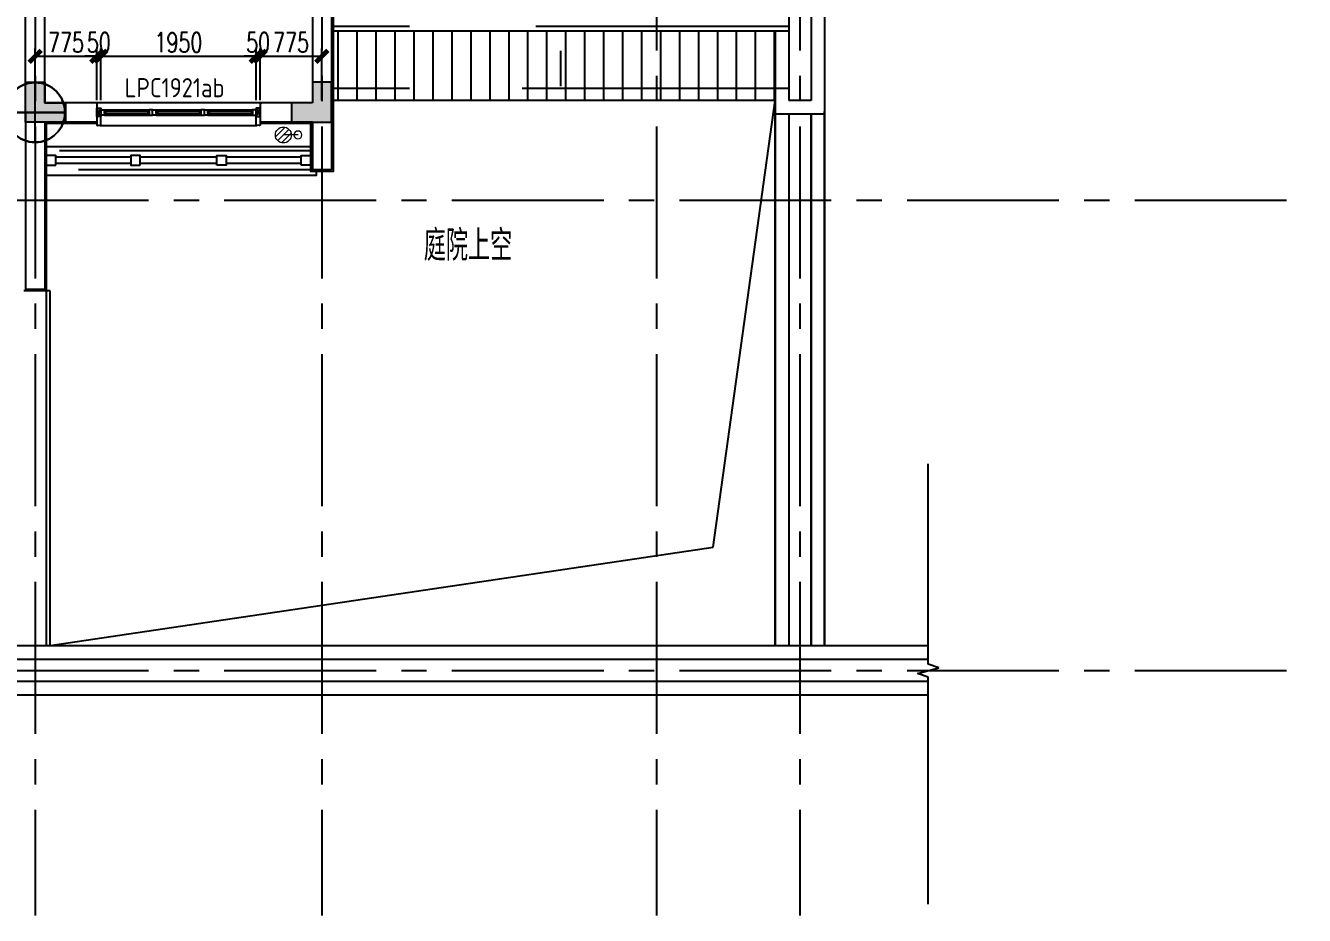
# Model space of a CAD drawing. Extents: x 296441 to 853063, y 459050 to 1117990.
# Drawn here: x 658378 to 674433, y 638295 to 649460 of the extents above; entities that cross this region are included whole.
import ezdxf

# ---------------------------------------------------------------- set-up
doc = ezdxf.new("R2010")
doc.units = 0
doc.header["$LTSCALE"] = 1000
doc.linetypes.add('14-GRID$0$CENTER2', pattern=[28.575, 19.05, -3.175, 3.175, -3.175])
doc.linetypes.add('E4-FL02$0$HIDDEN2', pattern=[4.7625, 3.175, -1.5875])
for name, color, linetype in [('0-COL-H1', 170, 'Continuous'), ('14-GRID$0$G-GRID', 9, '14-GRID$0$CENTER2'), ('14-PLAN-BS01-P$0$A-ANNO-LEVL', 3, 'Continuous'), ('20-PLAN-FL01-P$0$A-ANNO-SYMB-BUBL', 74, 'Continuous'), ('20-PLAN-FL02-P$0$A-HOLE', 211, 'Continuous'), ('20-PLAN-FL02-P$0$A-OVLK', 140, 'Continuous'), ('D-TEXT-FL01-mi$0$A-WIND-IDEN', 33, 'Continuous'), ('DIM_ELEV', 3, 'Continuous'), ('DIM_SYMB', 3, 'Continuous'), ('DZ-TEXT-FL01$0$A-ROOM-IDEN', 4, 'Continuous'), ('E-TEXT-BS01-MI-14$0$A-WIND-IDEN', 33, 'Continuous'), ('E2-E3-FL01$0$E1-FL01$0$A-ANNO-ARRW', 2, 'Continuous'), ('E4-FL02$0$A-ELEV-HDDN', 161, 'E4-FL02$0$HIDDEN2'), ('E4-FL02$0$A-HRAL', 5, 'Continuous'), ('E4-FL02$0$A-OVLK', 140, 'Continuous'), ('E4-FL02$0$A-ROOF', 2, 'Continuous'), ('E4-FL02$0$A-SECT-WIND', 155, 'Continuous'), ('E4-FL02$0$A-SECT-WOOD', 17, 'Continuous'), ('E4-FL02$0$A-WALL-FNSH', 6, 'Continuous'), ('E4-FL02$0$AUDIT_I_171201172723-2', 140, 'Continuous'), ('E4-FL02$0$G-XREF', 2, 'Continuous'), ('menchuangtao1$0$A-DETL-STONE', 42, 'Continuous'), ('menchuangtao1$0$A-WALL', 1, 'Continuous'), ('menchuangtao1$0$A_CUR_FRAME', 112, 'Continuous'), ('PUB_DIM', 3, 'Continuous'), ('PUB_TEXT', 7, 'Continuous'), ('WALL', 242, 'Continuous'), ('ZT1_Dim---标注---PM、LM、DY、JD', 252, 'Continuous')]:
    doc.layers.add(name, color=color, linetype=linetype)
for name, color, linetype, plot in [('E-TEXT-FL02 - MI$0$A-ANNO-NPLT', 215, 'Continuous', False), ('E1-FL02$0$A-ANNO-NPLT', 215, 'Continuous', False), ('E1-MC-FL02-MI$0$A-ANNO-NPLT', 215, 'Continuous', False), ('E4-GRID-FL02-MI$0$A-ANNO-NPLT', 215, 'Continuous', False), ('E4-TEXT-FL02-MI$0$A-ANNO-NPLT', 215, 'Continuous', False)]:
    doc.layers.add(name, color=color, linetype=linetype, plot=plot)
doc.layers.add('E1-FL02$0$P-SEWG-EQPM', color=4, linetype='Continuous', lineweight=0)
doc.styles.add('_TCH_DIM', font='SIMPLEX', dxfattribs={"bigfont": 'GBCBIG'})
doc.styles.add('E1-FL02$0$hz', font='simplex', dxfattribs={"width": 0.7, "bigfont": 'hztxt'})
doc.styles.get("Standard").update_dxf_attribs({"font": 'gbenor.shx', "bigfont": 'gbcbig.shx'})
doc.styles.add('ZT-DIMSTYLE', font='ROMANS.shx', dxfattribs={"width": 0.7, "bigfont": 'CHINESE.shx'})
doc.dimstyles.new('ZT-DIM100', dxfattribs={"dimscale": 100, "dimtxt": 2.5, "dimasz": 1.5, "dimexe": 1, "dimexo": 1, "dimgap": 0.5, "dimtad": 1, "dimdec": 0, "dimdsep": 46, "dimtxsty": 'ZT-DIMSTYLE', "dimblk": 'ARCHTICK', "dimcen": 2.5, "dimclrd": 175, "dimclre": 175, "dimclrt": 7, "dimazin": 2, "dimtfac": 1, "dimtix": 1, "dimtmove": 2, "dimatfit": 3, "dimfxl": 0, "dimarcsym": 0})

# ---------------------------------------------------------------- blocks, each defined once
blk = doc.blocks.new('22X')
at = {"layer": 'E2-E3-FL01$0$E1-FL01$0$A-ANNO-ARRW'}
blk.add_lwpolyline([(6069830, 124071, 0, 0, 0), (6069830, 123929, 80, 0, 0), (6069830, 123629, 0, 0, 0)], format="xyseb", dxfattribs=at)
blk.add_lwpolyline([(6069830, 124071), (6069830, 123629)], dxfattribs=at)
blk = doc.blocks.new('HER32')
at = {"layer": 'DIM_ELEV'}
for p, q in [((851920, -555885), (851620, -555585)), ((851620, -555585), (853116, -555585)), ((851920, -555885), (852220, -555585)), ((854506, -556068), (854206, -555768)), ((854206, -555768), (855702, -555768)), ((854506, -556068), (854806, -555768)), ((854945, -557730), (854645, -557430)), ((854645, -557430), (856141, -557430)), ((854945, -557730), (855245, -557430)), ((854978, -561981), (854678, -561681)), ((854678, -561681), (856174, -561681)), ((854978, -561981), (855278, -561681)), ((858088, -563285), (857788, -562985)), ((857788, -562985), (859284, -562985)), ((858088, -563285), (858388, -562985)), ((851356, -563023), (851056, -563323)), ((851356, -563023), (851656, -563323)), ((851356, -563023), (851356, -565112)), ((851056, -563323), (851656, -563323)), ((851356, -565112), (852907, -565112))]:
    blk.add_line(p, q, dxfattribs=at)
at = {"layer": 'DIM_SYMB'}
for points in [[(858409, -561478, 0, 0, 0), (858226, -561082, 80, 0, 0), (858101, -560809, 0, 0, 0)], [(858497, -563694, 0, 0, 0), (858708, -564118, 80, 0, 0), (858842, -564387, 0, 0, 0)]]:
    blk.add_lwpolyline(points, format="xyseb", dxfattribs=at)
at = {"layer": 'D-TEXT-FL01-mi$0$A-WIND-IDEN', "color": 2}
for s, p in [('LPC2622', (855225, -555064)), ('LPC0617a', (850396, -556706)), ('LPC0617a', (852083, -556702)), ('LPC2826', (855270, -564839)), ('LPC1921ab', (851168, -567723))]:
    blk.add_text(s, height=240, dxfattribs=at).set_placement(p)
for p in [(858439, -557226), (858480, -559528), (857585, -561707), (857600, -564476)]:
    blk.add_text('LPC0617a', height=240, rotation=90, dxfattribs=at).set_placement(p)
at = {"layer": 'D-TEXT-FL01-mi$0$A-WIND-IDEN'}
for s, p in [('M0821', (855278, -558300)), ('LPC0718a', (850379, -561463))]:
    blk.add_text(s, height=240, dxfattribs=at).set_placement(p)
for s, p in [('LPC0718a', (852887, -561446)), ('M0821', (852796, -563492))]:
    blk.add_text(s, height=240, rotation=90, dxfattribs=at).set_placement(p)
at = {"layer": 'DZ-TEXT-FL01$0$A-ROOM-IDEN'}
for s, height, p in [('设备平台', 385.8, (850325, -555013)), ('主卫', 385.8, (855947, -556880)), ('上', 386, (852765, -557096)), ('下沉庭院', 385.8, (858147, -558102)), ('更衣', 385.8, (856731, -559290)), ('下', 386, (852336, -559994)), ('采光井上空', 385.8, (850647, -561140)), ('平屋面', 385.8, (858183, -562364)), ('主卧', 385.8, (855383, -562759)), ('卫', 386, (851193, -562986)), ('南廊上空', 385.8, (856119, -566141)), ('卧室', 385.8, (851641, -566219)), ('庭院上空', 385.8, (854922, -569775))]:
    blk.add_text(s, height=height, dxfattribs=at).set_placement(p)
at = {"layer": 'DZ-TEXT-FL01$0$A-ROOM-IDEN', "insert": (852378, -557689), "char_height": 385.8, "width": 522.77, "attachment_point": 3}
blk.add_mtext('上空', dxfattribs=at)
at = {"layer": 'PUB_TEXT', "style": '_TCH_DIM', "width": 0.705882}
for s, height, p in [('3.670', 297.5, (854772, -555208)), ('(', 298, (853952, -555480)), (')', 298, (854528, -555480)), ('3.020', 297.5, (852922, -555480)), ('(', 298, (855802, -555663)), (')', 298, (856378, -555663)), ('3.020', 297.5, (854772, -555663)), ('.020', 297.5, (853182, -555935)), ('.020', 297.5, (855032, -556118)), ('3.670', 297.5, (855211, -556870)), ('3.570', 297.5, (855211, -557325)), ('(', 298, (856241, -557325)), (')', 298, (856816, -557325)), ('.570', 297.5, (855471, -557780)), ('3.700', 297.5, (855244, -561121)), ('(', 298, (856274, -561576)), (')', 298, (856660, -561576)), ('3.570', 297.5, (855304, -561576))]:
    blk.add_text(s, height=height, dxfattribs=at).set_placement(p)
at = {"layer": 'PUB_TEXT', "style": '_TCH_DIM'}
for p in [(854092, -555480), (855942, -555663), (856381, -557325), (856414, -561576)]:
    blk.add_text('结', height=338, dxfattribs=at).set_placement(p)
at = {"layer": 'PUB_TEXT'}
for s, height, p in [('2%', 300, (858256, -561860)), ('3.570(', 300, (858143, -562895)), ('结', 289, (859018, -562895)), (')', 300, (859229, -562895)), ('2%', 300, (858266, -563614)), ('3.670', 300, (852100, -564635)), ('3.570', 300, (852175, -565025)), ('(', 300, (853005, -565025)), ('结', 289, (853105, -565025)), (')', 300, (853315, -565025))]:
    blk.add_text(s, height=height, dxfattribs=at).set_placement(p)
blk = doc.blocks.new('yyyyij')
at = {"layer": '14-PLAN-BS01-P$0$A-ANNO-LEVL'}
for p, q in [((753693, 159423), (753393, 159723)), ((753393, 159723), (754889, 159723)), ((753693, 159423), (753993, 159723)), ((750892, 158251), (750592, 158551)), ((750592, 158551), (752088, 158551)), ((750892, 158251), (751192, 158551))]:
    blk.add_line(p, q, dxfattribs=at)
at = {"layer": 'DIM_ELEV'}
for p, q in [((754573, 158003), (754273, 158303)), ((754273, 158303), (755769, 158303)), ((754573, 158003), (754873, 158303)), ((754404, 156887), (754104, 157187)), ((754104, 157187), (755600, 157187)), ((754404, 156887), (754704, 157187)), ((753866, 151321), (753566, 151621)), ((753566, 151621), (755062, 151621)), ((753866, 151321), (754166, 151621)), ((750206, 150514), (749906, 150214)), ((750206, 150514), (750506, 150214)), ((750206, 150514), (750206, 149174)), ((757158, 150278), (756858, 150578)), ((756858, 150578), (758135, 150578)), ((757158, 150278), (757458, 150578)), ((749906, 150214), (750506, 150214)), ((750206, 149174), (751356, 149174)), ((756635, 146823), (756335, 147123)), ((756335, 147123), (757831, 147123)), ((756635, 146823), (756935, 147123)), ((751715, 145325), (751415, 145025)), ((751715, 145325), (752015, 145025)), ((751715, 145325), (751715, 144131)), ((751415, 145025), (752015, 145025)), ((751715, 144131), (753153, 144131))]:
    blk.add_line(p, q, dxfattribs=at)
at = {"layer": 'DIM_SYMB'}
for points in [[(757336, 152174, 0, 0, 0), (757154, 152570, 80, 0, 0), (757029, 152843, 0, 0, 0)], [(757426, 149792, 0, 0, 0), (757724, 149349, 80, 0, 0), (757891, 149100, 0, 0, 0)]]:
    blk.add_lwpolyline(points, format="xyseb", dxfattribs=at)
at = {"layer": '0-COL-H1', "color": 130, "insert": (750726, 155829), "char_height": 385.8, "width": 522.77, "attachment_point": 1}
blk.add_mtext('上空', dxfattribs=at)
at = {"layer": 'DZ-TEXT-FL01$0$A-ROOM-IDEN'}
for s, height, p in [('主卫', 385.8, (753813, 157480)), ('上', 386, (751710, 156454)), ('下沉庭院', 385.8, (757096, 155786)), ('男更衣', 385.8, (755326, 155342)), ('女更衣', 385.8, (755326, 153871)), ('下', 386, (751288, 153611)), ('采光井上空', 385.8, (749555, 152343)), ('平屋面', 385.8, (757440, 151294)), ('主卧', 385.8, (754348, 150807)), ('卫', 386, (750335, 150721)), ('上空', 385.8, (755236, 147433)), ('卧室', 385.8, (750441, 147347)), ('花池', 385.8, (750318, 144924)), ('庭院上空', 385.8, (753483, 142410))]:
    blk.add_text(s, height=height, dxfattribs=at).set_placement(p)
at = {"layer": 'E-TEXT-BS01-MI-14$0$A-WIND-IDEN', "color": 2, "width": 0.8}
for s, p in [('LPC2617', (754271, 159290)), ('LPC0617a', (749175, 156840)), ('LPC0617a', (751145, 156821)), ('LPC2826', (753977, 148789)), ('LPC1921ab', (750133, 145852))]:
    blk.add_text(s, height=300, dxfattribs=at).set_placement(p)
for p in [(757194, 157697, 0), (756554, 155212), (756554, 153504), (756505, 151523), (756525, 149053)]:
    blk.add_text('LPC0617a', height=300, rotation=90, dxfattribs=at).set_placement(p)
at = {"layer": 'E-TEXT-BS01-MI-14$0$A-WIND-IDEN', "width": 0.8}
for s, p in [('M0821', (754194, 156175)), ('LC0909', (757181, 153377)), ('LPC0718a', (749247, 151403))]:
    blk.add_text(s, height=300, dxfattribs=at).set_placement(p)
for s, p in [('LPC0718a', (751795, 151900)), ('M0821', (751808, 150011))]:
    blk.add_text(s, height=300, rotation=90, dxfattribs=at).set_placement(p)
at = {"layer": 'PUB_TEXT', "style": '_TCH_DIM', "width": 0.705882}
for s, height, p in [('4.600', 297.5, (754127, 159828)), ('3.670', 297.5, (754839, 158863)), ('3.570', 297.5, (751326, 158656)), ('(', 298, (752356, 158656)), (')', 298, (752932, 158656)), ('3.200', 297.5, (754839, 158408)), ('(', 298, (755869, 158408)), (')', 298, (756445, 158408)), ('3.670', 297.5, (754670, 157747)), ('3.570', 297.5, (754670, 157292)), ('(', 298, (755700, 157292)), (')', 298, (756275, 157292)), ('3.700', 297.5, (754132, 152181)), ('(', 298, (755162, 151726)), (')', 298, (755548, 151726)), ('3.570', 297.5, (754192, 151726)), ('3.570', 297.5, (757265, 150683)), ('(', 298, (758235, 150683)), (')', 298, (758621, 150683)), ('3.670', 297.5, (750426, 148719)), ('3.570', 297.5, (750486, 148264)), ('(', 298, (751456, 148264)), (')', 298, (752031, 148264)), ('4.750', 297.5, (756961, 147228)), ('3.650', 297.5, (752223, 143676)), ('(', 298, (753253, 143221)), (')', 298, (753829, 143221)), ('3.570', 297.5, (752283, 143221))]:
    blk.add_text(s, height=height, dxfattribs=at).set_placement(p)
at = {"layer": 'PUB_TEXT', "style": '_TCH_DIM'}
for p in [(752496, 158656), (756009, 158408), (755840, 157292), (755302, 151726), (758375, 150683), (751596, 148264), (753393, 143221)]:
    blk.add_text('结', height=338, dxfattribs=at).set_placement(p)
at = {"layer": 'PUB_TEXT'}
for p in [(757183, 151793), (757186, 149866)]:
    blk.add_text('2%', height=300, dxfattribs=at).set_placement(p)
blk = doc.blocks.new('E4-GRID-FL02-MI$0$A$C6F811121')
for p, q in [((0, -750), (0, 750)), ((-750, 0), (750, 0))]:
    blk.add_line(p, q)
blk.add_circle((0, 0), 750)
blk = doc.blocks.new('E-TEXT-FL02 - MI$0$A$C6F811121')
for p, q in [((0, -750), (0, 750)), ((-750, 0), (750, 0))]:
    blk.add_line(p, q)
blk.add_circle((0, 0), 750)
blk = doc.blocks.new('E4-TEXT-FL02-MI$0$A$C6F811121')
for p, q in [((0, -750), (0, 750)), ((-750, 0), (750, 0))]:
    blk.add_line(p, q)
blk.add_circle((0, 0), 750)
blk = doc.blocks.new('E1-MC-FL02-MI$0$A$C6F811121')
for p, q in [((0, -750), (0, 750)), ((-750, 0), (750, 0))]:
    blk.add_line(p, q)
blk.add_circle((0, 0), 750)
blk = doc.blocks.new('E1-FL02$0$A$C6F811121')
for p, q in [((0, -750), (0, 750)), ((-750, 0), (750, 0))]:
    blk.add_line(p, q)
blk.add_circle((0, 0), 750)
blk = doc.blocks.new('menchuangtao1')
at = {"layer": 'menchuangtao1$0$A-DETL-STONE'}
blk.add_lwpolyline([(-10, -52), (-10, -159, -0.471625), (-15, -162, -0.528396), (-19, -165, 0.241692), (-51, -165, -0.528396), (-55, -162, -0.471625), (-60, -159), (-60, -52)], format="xyb", close=True, dxfattribs=at)
at = {"layer": 'menchuangtao1$0$A-WALL'}
for p, q in [((-10, 120), (-10, -120)), ((-10, 120), (10, 120)), ((-10, -120), (10, -120))]:
    blk.add_line(p, q, dxfattribs=at)
at = {"layer": 'menchuangtao1$0$A_CUR_FRAME'}
for p, q in [((-60, -52), (-10, 52)), ((-60, 52), (-10, -52))]:
    blk.add_line(p, q, dxfattribs=at)
blk.add_lwpolyline([(-10, -52), (-10, 52), (-60, 52), (-60, -52)], close=True, dxfattribs=at)
blk = doc.blocks.new('*U434')
at = {"layer": 'E4-FL02$0$A-SECT-WIND'}
for p, q in [((45, 32.5), (605, 32.5)), ((60, 15), (590, 15)), ((45, -32.5), (605, -32.5)), ((60, -15), (590, -15))]:
    blk.add_line(p, q, dxfattribs=at)
at = {"layer": 'E4-FL02$0$A-SECT-WOOD'}
for points in [[(0, 32.5), (45, 32.5), (45, -32.5), (0, -32.5)], [(60, 15), (60, -15), (45, -15), (45, 15)], [(590, 15), (590, -15), (605, -15), (605, 15)], [(650, 32.5), (605, 32.5), (605, -32.5), (650, -32.5)]]:
    blk.add_lwpolyline(points, close=True, dxfattribs=at)
blk = doc.blocks.new('E1-FL02$0$$PS001_0')
for p, q in [((-0.485, -0.123), (0.123, 0.485)), ((-0.354, -0.354), (0.354, 0.354)), ((-0.118, -0.486), (0.486, 0.118))]:
    blk.add_line(p, q)
blk.add_circle((0, 0), 0.5)
at = {"style": 'E1-FL02$0$hz', "width": 0.7, "flags": 1}
for tag, p in [('UNIT', (0, 0)), ('SPEC', (0, -0.002)), ('WHAT', (0, -0.003))]:
    blk.add_attdef(tag, p, '', height=0.001, dxfattribs=at)
blk = doc.blocks.new('EWRV')
at = {"layer": 'E1-FL02$0$P-SEWG-EQPM'}
blk.add_line((1749201, 617111), (1749386, 617111), dxfattribs=at)
blk.add_circle((1749203, 617111), 50, dxfattribs=at)
at = {"layer": 'E4-FL02$0$A-ELEV-HDDN'}
for p, q in [((1743042, 618474), (1748782, 618474)), ((1743212, 617694), (1748782, 617694))]:
    blk.add_line(p, q, dxfattribs=at)
for points in [[(1748782, 617274), (1748782, 616674), (1752382, 616674)], [(1749022, 617274), (1749022, 616914), (1752382, 616914)]]:
    blk.add_lwpolyline(points, dxfattribs=at)
at = {"layer": 'E4-FL02$0$A-HRAL'}
for p, q in [((1749162, 616834), (1750102, 616834)), ((1750222, 616834), (1751182, 616834)), ((1751302, 616834), (1752242, 616834)), ((1749162, 616754), (1750102, 616754)), ((1750222, 616754), (1751182, 616754)), ((1751302, 616754), (1752242, 616754))]:
    blk.add_line(p, q, dxfattribs=at)
for points in [[(1749162, 616734), (1749162, 616854), (1749042, 616854), (1749042, 616734), (1749162, 616734)], [(1750222, 616734), (1750222, 616854), (1750102, 616854), (1750102, 616734), (1750222, 616734)], [(1751182, 616734), (1751182, 616854), (1751302, 616854), (1751302, 616734), (1751182, 616734)], [(1752242, 616734), (1752242, 616854), (1752362, 616854), (1752362, 616734), (1752242, 616734)]]:
    blk.add_lwpolyline(points, dxfattribs=at)
at = {"layer": 'E4-FL02$0$A-OVLK'}
for p, q in [((1743042, 618414), (1748762, 618414)), ((1743212, 617544), (1748762, 617544)), ((1749667, 617514), (1751737, 617514)), ((1751685, 617229), (1749719, 617229)), ((1749042, 616964), (1752362, 616964)), ((1752312, 615154), (1752362, 615154))]:
    blk.add_line(p, q, dxfattribs=at)
blk.add_lwpolyline([(1748972, 616654), (1748972, 616604), (1752362, 616604)], dxfattribs=at)
at = {"layer": 'E4-FL02$0$A-WALL-FNSH'}
for p, q in [((1751727, 617254), (1752362, 617254)), ((1752362, 617254), (1752362, 615154)), ((1752362, 615154), (1752642, 615154))]:
    blk.add_line(p, q, dxfattribs=at)
blk.add_lwpolyline([(1748762, 620249), (1748762, 616654), (1749042, 616654), (1749042, 617254), (1749677, 617254)], dxfattribs=at)
at = {"layer": 'WALL'}
for p, q in [((1752382, 617514), (1752382, 621474)), ((1752622, 617394), (1752622, 621594)), ((1749022, 620514), (1749022, 617514)), ((1748782, 620274), (1748782, 617394)), ((1749022, 617514), (1749677, 617514)), ((1749677, 617514), (1749677, 617274)), ((1751727, 617514), (1752382, 617514)), ((1751727, 617514), (1751727, 617274)), ((1748782, 617394), (1748782, 616674)), ((1752622, 617394), (1752622, 615174)), ((1749022, 617274), (1749677, 617274)), ((1749022, 617274), (1749022, 616674)), ((1751727, 617274), (1752382, 617274)), ((1752382, 617274), (1752382, 615174)), ((1749022, 616674), (1748782, 616674)), ((1752622, 615174), (1752382, 615174))]:
    blk.add_line(p, q, dxfattribs=at)
at = {"layer": 'E-TEXT-FL02 - MI$0$A-ANNO-NPLT', "xscale": -0.5, "yscale": 0.5, "zscale": 0.5}
blk.add_blockref('E-TEXT-FL02 - MI$0$A$C6F811121', (1752502, 617394), dxfattribs=at)
at = {"layer": 'E1-FL02$0$A-ANNO-NPLT', "extrusion": (0, 0, -1), "xscale": 0.5, "yscale": 0.5, "zscale": -0.5}
blk.add_blockref('E1-FL02$0$A$C6F811121', (-1752502, 617394), dxfattribs=at)
at = {"layer": 'E1-FL02$0$P-SEWG-EQPM', "extrusion": (0, 0, -1), "xscale": 200, "yscale": 200, "zscale": -200}
blk.add_blockref('E1-FL02$0$$PS001_0', (-1749386, 617111), dxfattribs=at)
at = {"layer": 'E1-MC-FL02-MI$0$A-ANNO-NPLT', "xscale": 0.5, "yscale": 0.5, "zscale": 0.5}
blk.add_blockref('E1-MC-FL02-MI$0$A$C6F811121', (1752502, 617394), dxfattribs=at)
at = {"layer": 'E4-FL02$0$G-XREF', "extrusion": (0, 0, -1), "zscale": -1}
for name, p in [('menchuangtao1', (-1749667, 617394)), ('*U434', (-1750377, 617394)), ('*U434', (-1751027, 617394)), ('*U434', (-1751677, 617394))]:
    blk.add_blockref(name, p, dxfattribs=at)
at = {"layer": 'E4-FL02$0$G-XREF'}
blk.add_blockref('menchuangtao1', (1751737, 617394), dxfattribs=at)
at = {"layer": 'E4-GRID-FL02-MI$0$A-ANNO-NPLT', "xscale": -0.5, "yscale": 0.5, "zscale": 0.5}
blk.add_blockref('E4-GRID-FL02-MI$0$A$C6F811121', (1752502, 617394), dxfattribs=at)
at = {"layer": 'E4-TEXT-FL02-MI$0$A-ANNO-NPLT', "xscale": -0.5, "yscale": 0.5, "zscale": 0.5}
blk.add_blockref('E4-TEXT-FL02-MI$0$A$C6F811121', (1752502, 617394), dxfattribs=at)
blk = doc.blocks.new('_ArchTick')
at = {"color": 0, "linetype": 'ByBlock', "const_width": 0.4}
blk.add_lwpolyline([(-0.5, -0.5), (0.5, 0.5)], dxfattribs=at)
blk = doc.blocks.new('*D1163')
at = {"layer": 'Defpoints', "color": 0, "ltscale": 1000, "transparency": 16777216}
for p in [(662098, 649074), (661323, 648422), (662098, 648422)]:
    blk.add_point(p, dxfattribs=at)
at = {"layer": 'ZT1_Dim---标注---PM、LM、DY、JD', "color": 175, "linetype": 'ByBlock', "lineweight": -2, "ltscale": 1000, "transparency": 16777216}
for p, q in [((661323, 648522), (661323, 649174)), ((661323, 649074), (662098, 649074)), ((662098, 648522), (662098, 649174))]:
    blk.add_line(p, q, dxfattribs=at)
at = {"layer": 'ZT1_Dim---标注---PM、LM、DY、JD', "color": 175, "lineweight": -2, "ltscale": 1000, "transparency": 16777216, "xscale": 150, "yscale": 150, "zscale": 150, "rotation": 180}
blk.add_blockref('_ArchTick', (661323, 649074), dxfattribs=at)
at = {"layer": 'ZT1_Dim---标注---PM、LM、DY、JD', "color": 175, "lineweight": -2, "ltscale": 1000, "transparency": 16777216, "xscale": 150, "yscale": 150, "zscale": 150}
blk.add_blockref('_ArchTick', (662098, 649074), dxfattribs=at)
at = {"layer": 'ZT1_Dim---标注---PM、LM、DY、JD', "color": 7, "ltscale": 1000, "transparency": 16777216, "insert": (661711, 649249), "char_height": 250, "attachment_point": 5, "style": 'ZT-DIMSTYLE'}
blk.add_mtext('775', dxfattribs=at)
blk = doc.blocks.new('*D1164')
at = {"layer": 'Defpoints', "color": 0, "ltscale": 1000, "transparency": 16777216}
for p in [(661323, 649074), (661273, 648422), (661323, 648422)]:
    blk.add_point(p, dxfattribs=at)
at = {"layer": 'ZT1_Dim---标注---PM、LM、DY、JD', "color": 175, "linetype": 'ByBlock', "lineweight": -2, "ltscale": 1000, "transparency": 16777216}
for p, q in [((661273, 649074), (661123, 649074)), ((661273, 648522), (661273, 649174)), ((661273, 649074), (661323, 649074)), ((661323, 648522), (661323, 649174)), ((661323, 649074), (661473, 649074))]:
    blk.add_line(p, q, dxfattribs=at)
at = {"layer": 'ZT1_Dim---标注---PM、LM、DY、JD', "color": 175, "lineweight": -2, "ltscale": 1000, "transparency": 16777216, "xscale": 150, "yscale": 150, "zscale": 150}
blk.add_blockref('_ArchTick', (661273, 649074), dxfattribs=at)
at = {"layer": 'ZT1_Dim---标注---PM、LM、DY、JD', "color": 175, "lineweight": -2, "ltscale": 1000, "transparency": 16777216, "xscale": 150, "yscale": 150, "zscale": 150, "rotation": 180}
blk.add_blockref('_ArchTick', (661323, 649074), dxfattribs=at)
at = {"layer": 'ZT1_Dim---标注---PM、LM、DY、JD', "color": 7, "ltscale": 1000, "transparency": 16777216, "insert": (661298, 649249), "char_height": 250, "attachment_point": 5, "style": 'ZT-DIMSTYLE'}
blk.add_mtext('50', dxfattribs=at)
blk = doc.blocks.new('*D1165')
at = {"layer": 'Defpoints', "color": 0, "ltscale": 1000, "transparency": 16777216}
for p in [(661273, 649074), (659323, 648422), (661273, 648422)]:
    blk.add_point(p, dxfattribs=at)
at = {"layer": 'ZT1_Dim---标注---PM、LM、DY、JD', "color": 175, "linetype": 'ByBlock', "lineweight": -2, "ltscale": 1000, "transparency": 16777216}
for p, q in [((659323, 648522), (659323, 649174)), ((659323, 649074), (661273, 649074)), ((661273, 648522), (661273, 649174))]:
    blk.add_line(p, q, dxfattribs=at)
at = {"layer": 'ZT1_Dim---标注---PM、LM、DY、JD', "color": 175, "lineweight": -2, "ltscale": 1000, "transparency": 16777216, "xscale": 150, "yscale": 150, "zscale": 150, "rotation": 180}
blk.add_blockref('_ArchTick', (659323, 649074), dxfattribs=at)
at = {"layer": 'ZT1_Dim---标注---PM、LM、DY、JD', "color": 175, "lineweight": -2, "ltscale": 1000, "transparency": 16777216, "xscale": 150, "yscale": 150, "zscale": 150}
blk.add_blockref('_ArchTick', (661273, 649074), dxfattribs=at)
at = {"layer": 'ZT1_Dim---标注---PM、LM、DY、JD', "color": 7, "ltscale": 1000, "transparency": 16777216, "insert": (660298, 649249), "char_height": 250, "attachment_point": 5, "style": 'ZT-DIMSTYLE'}
blk.add_mtext('1950', dxfattribs=at)
blk = doc.blocks.new('*D1166')
at = {"layer": 'Defpoints', "color": 0, "ltscale": 1000, "transparency": 16777216}
for p in [(659323, 649074), (659273, 648422), (659323, 648422)]:
    blk.add_point(p, dxfattribs=at)
at = {"layer": 'ZT1_Dim---标注---PM、LM、DY、JD', "color": 175, "linetype": 'ByBlock', "lineweight": -2, "ltscale": 1000, "transparency": 16777216}
for p, q in [((659273, 649074), (659123, 649074)), ((659273, 648522), (659273, 649174)), ((659273, 649074), (659323, 649074)), ((659323, 648522), (659323, 649174)), ((659323, 649074), (659473, 649074))]:
    blk.add_line(p, q, dxfattribs=at)
at = {"layer": 'ZT1_Dim---标注---PM、LM、DY、JD', "color": 175, "lineweight": -2, "ltscale": 1000, "transparency": 16777216, "xscale": 150, "yscale": 150, "zscale": 150}
blk.add_blockref('_ArchTick', (659273, 649074), dxfattribs=at)
at = {"layer": 'ZT1_Dim---标注---PM、LM、DY、JD', "color": 175, "lineweight": -2, "ltscale": 1000, "transparency": 16777216, "xscale": 150, "yscale": 150, "zscale": 150, "rotation": 180}
blk.add_blockref('_ArchTick', (659323, 649074), dxfattribs=at)
at = {"layer": 'ZT1_Dim---标注---PM、LM、DY、JD', "color": 7, "ltscale": 1000, "transparency": 16777216, "insert": (659298, 649249), "char_height": 250, "attachment_point": 5, "style": 'ZT-DIMSTYLE'}
blk.add_mtext('50', dxfattribs=at)
blk = doc.blocks.new('*D1167')
at = {"layer": 'Defpoints', "color": 0, "ltscale": 1000, "transparency": 16777216}
for p in [(659273, 649074), (658498, 648422), (659273, 648422)]:
    blk.add_point(p, dxfattribs=at)
at = {"layer": 'ZT1_Dim---标注---PM、LM、DY、JD', "color": 175, "linetype": 'ByBlock', "lineweight": -2, "ltscale": 1000, "transparency": 16777216}
for p, q in [((658498, 648522), (658498, 649174)), ((658498, 649074), (659273, 649074)), ((659273, 648522), (659273, 649174))]:
    blk.add_line(p, q, dxfattribs=at)
at = {"layer": 'ZT1_Dim---标注---PM、LM、DY、JD', "color": 175, "lineweight": -2, "ltscale": 1000, "transparency": 16777216, "xscale": 150, "yscale": 150, "zscale": 150, "rotation": 180}
blk.add_blockref('_ArchTick', (658498, 649074), dxfattribs=at)
at = {"layer": 'ZT1_Dim---标注---PM、LM、DY、JD', "color": 175, "lineweight": -2, "ltscale": 1000, "transparency": 16777216, "xscale": 150, "yscale": 150, "zscale": 150}
blk.add_blockref('_ArchTick', (659273, 649074), dxfattribs=at)
at = {"layer": 'ZT1_Dim---标注---PM、LM、DY、JD', "color": 7, "ltscale": 1000, "transparency": 16777216, "insert": (658886, 649249), "char_height": 250, "attachment_point": 5, "style": 'ZT-DIMSTYLE'}
blk.add_mtext('775', dxfattribs=at)

msp = doc.modelspace()

# ---------------------------------------------------------------- hatches: boundary and pattern name
at = {"layer": 'E4-FL02$0$A-ROOF'}
h = msp.add_hatch(dxfattribs=at)
h.set_pattern_fill('ANSI31', color=251, scale=150, angle=45, style=0)
h.set_pattern_definition([(90, (651588.47, 648369.5), (238.125, 4e-14), [])])
h.paths.add_polyline_path([(667788.5, 648519.5), (662238.5, 648519.5), (662238.5, 649389.5), (667788.5, 649389.5)])

# ---------------------------------------------------------------- linework, layer by layer
at = {"layer": '0-COL-H1'}
for p, q in [((661978.5, 648749.5), (661978.5, 648489.5)), ((662218.5, 648749.5), (661978.5, 648749.5)), ((662218.5, 648249.5), (662218.5, 648749.5)), ((661978.5, 648489.5), (661718.5, 648489.5)), ((661718.5, 648489.5), (661718.5, 648249.5)), ((661718.5, 648249.5), (662218.5, 648249.5))]:
    msp.add_line(p, q, dxfattribs=at)
msp.add_lwpolyline([(658618.5, 648749.5), (658618.5, 648489.5), (658878.5, 648489.5), (658878.5, 648249.5), (658378.5, 648249.5), (658378.5, 648749.5)], close=True, dxfattribs=at)
at = {"layer": '0-COL-H1', "color": 254}
for points in [[(658618.5, 648749.5), (658378.5, 648749.5), (658618.5, 648489.5), (658378.5, 648249.5)], [(661978.5, 648749.5), (662218.5, 648749.5), (661978.5, 648489.5), (662218.5, 648249.5)], [(658618.5, 648489.5), (658378.5, 648249.5), (658878.5, 648489.5), (658878.5, 648249.5)], [(661978.5, 648489.5), (662218.5, 648249.5), (661718.5, 648489.5), (661718.5, 648249.5)]]:
    msp.add_solid(points, dxfattribs=at)
at = {"layer": '14-GRID$0$G-GRID', "color": 8, "ltscale": 0.1}
for p, q in [((658498.5, 671053.2), (658498.5, 638294.8)), ((662098.5, 671053.2), (662098.5, 638294.8)), ((666298.5, 671053.2), (666298.5, 638294.8)), ((668098.5, 671053.2), (668098.5, 638294.8)), ((595151, 647269.5), (674432.5, 647269.5)), ((595151, 641369.5), (674432.5, 641369.5))]:
    msp.add_line(p, q, dxfattribs=at)
at = {"layer": '20-PLAN-FL01-P$0$A-ANNO-SYMB-BUBL', "extrusion": (2.39665e-05, -8.85548e-15, 1)}
for p, q in [((669709.3, 641445.6, 0), (669709.3, 643959, 0)), ((669574, 641328.8), (669844.7, 641402.4, 0)), ((669844.7, 641402.4, 0), (669709.3, 641445.6, 0)), ((669709.3, 641285.6, 0), (669574, 641328.8)), ((669709.3, 638434.9, 0), (669709.3, 641285.6, 0))]:
    msp.add_line(p, q, dxfattribs=at)
at = {"layer": '20-PLAN-FL02-P$0$A-HOLE'}
for p, q in [((667010.3, 642914.6), (667788.5, 648519.5)), ((658688.5, 641679.5), (667010.3, 642914.6))]:
    msp.add_line(p, q, dxfattribs=at)
at = {"layer": '20-PLAN-FL02-P$0$A-OVLK'}
for p, q in [((667788.5, 641679.5), (667788.5, 648379.5)), ((668238.5, 641679.5), (668238.5, 648349.5)), ((668408.5, 641679.5), (668408.5, 648379.5)), ((658638.5, 647079.5), (658638.5, 641679.5)), ((658688.5, 641679.5), (658688.5, 646129.5)), ((597740.7, 641679.5), (669709.3, 641679.5)), ((597680.8, 641509.5), (669709.3, 641509.5)), ((669709.3, 641229.5), (597582.1, 641229.5)), ((669709.3, 641059.5), (597522.2, 641059.5))]:
    msp.add_line(p, q, dxfattribs=at)
at = {"layer": 'E4-FL02$0$A-ELEV-HDDN'}
for p, q in [((667958.5, 649449.5), (662218.5, 649449.5)), ((667958.5, 648669.5), (662218.5, 648669.5))]:
    msp.add_line(p, q, dxfattribs=at)
at = {"layer": 'E4-FL02$0$A-OVLK'}
for p, q in [((667958.5, 649389.5), (662238.5, 649389.5)), ((667788.5, 648519.5), (662238.5, 648519.5)), ((658688.5, 646129.5), (658638.5, 646129.5))]:
    msp.add_line(p, q, dxfattribs=at)
at = {"layer": 'E4-FL02$0$A-WALL-FNSH'}
for p, q in [((658638.5, 648229.5), (658638.5, 646129.5)), ((658638.5, 646129.5), (658358.5, 646129.5))]:
    msp.add_line(p, q, dxfattribs=at)
at = {"layer": 'E4-FL02$0$AUDIT_I_171201172723-2'}
for p, q in [((668408.5, 662479.5), (668408.5, 648349.5)), ((668408.5, 662479.5), (668408.5, 641679.5)), ((667958.5, 656049.5), (667958.5, 648519.5)), ((668238.5, 656049.5), (668238.5, 648519.5)), ((667788.5, 649389.5), (667788.5, 648349.5)), ((667788.5, 649389.5), (667788.5, 641679.5)), ((668238.5, 648519.5), (667958.5, 648519.5)), ((668408.5, 648349.5), (667788.5, 648349.5)), ((667958.5, 648349.5), (667958.5, 641679.5)), ((668238.5, 648349.5), (668238.5, 641679.5))]:
    msp.add_line(p, q, dxfattribs=at)
at = {"layer": 'WALL'}
for p, q in [((658618.5, 648249.5), (658618.5, 646149.5)), ((658618.5, 646149.5), (658378.5, 646149.5))]:
    msp.add_line(p, q, dxfattribs=at)

# ---------------------------------------------------------------- block references
for name, p in [('yyyyij', (-99994.5, 502746.1)), ('22X', (-5404735.5, 525070.4))]:
    msp.add_blockref(name, p)
at = {"layer": 'D-TEXT-FL01-mi$0$A-WIND-IDEN', "xscale": -1}
msp.add_blockref('EWRV', (2411000.3, 30975.8), dxfattribs=at)
at = {"layer": 'PUB_DIM'}
msp.add_blockref('HER32', (-191545, 1216283.3), dxfattribs=at)

# ---------------------------------------------------------------- dimensions: what is measured, and where the dimension line sits
at = {"layer": 'ZT1_Dim---标注---PM、LM、DY、JD', "ltscale": 1000}
for base, p1, p2, picture, middle in [((659273.5, 649073.5), (658498.5, 648422), (659273.5, 648422), '*D1167', (658886, 649248.5)), ((659323.5, 649073.5), (659273.5, 648422), (659323.5, 648422), '*D1166', (659298.5, 649248.5)), ((661273.5, 649073.5), (659323.5, 648422), (661273.5, 648422), '*D1165', (660298.5, 649248.5)), ((661323.5, 649073.5), (661273.5, 648422), (661323.5, 648422), '*D1164', (661298.5, 649248.5)), ((662098.5, 649073.5), (661323.5, 648422), (662098.5, 648422), '*D1163', (661711, 649248.5))]:
    dim = msp.add_linear_dim(base=base, p1=p1, p2=p2, dimstyle='ZT-DIM100', dxfattribs=at)
    dim.commit()
    dim.dimension.update_dxf_attribs({"geometry": picture, "text_midpoint": middle})

doc.saveas('drawing.dxf')
